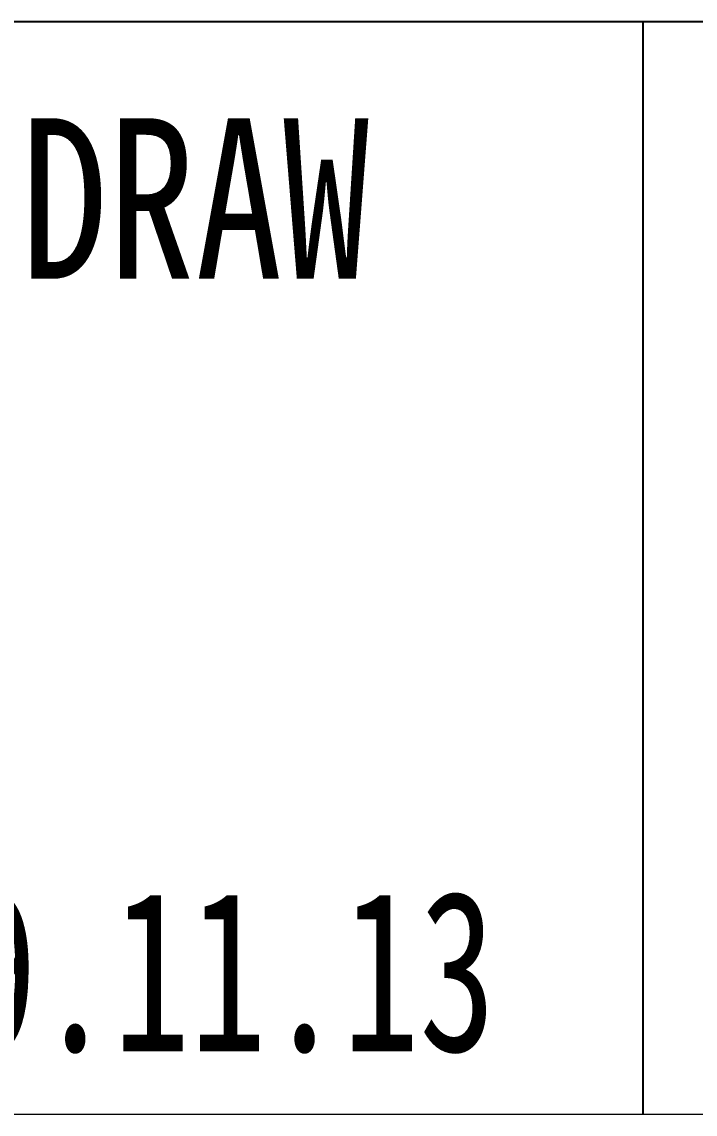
# Model space of a CAD drawing. Header units: millimetres. Extents: x -30157 to 38882, y -29543 to -7215.
# Drawn here: x -28628.42 to -28617.94, y -29529.02 to -29512.02 of the extents above; entities that cross this region are included whole.
import ezdxf

# ---------------------------------------------------------------- set-up
doc = ezdxf.new("R2010")
doc.units = ezdxf.units.MM
doc.header["$LTSCALE"] = 0.5
doc.layers.add('图框', color=7, linetype='Continuous', lineweight=18)
doc.layers.add('图框文字', color=7, linetype='Continuous')
doc.styles.add('国标', font='simfang.ttf', dxfattribs={"width": 0.8})

# ---------------------------------------------------------------- blocks, each defined once
blk = doc.blocks.new('GZDEH零件A3图框V01版')
at = {"layer": '图框', "linetype": 'Continuous'}
blk.add_line((2882.49, -1832.961), (3272.49, -1832.961), dxfattribs=at)
at = {"layer": '图框文字', "color": 9}
for p, q in [((3181.99, -1815.961), (3092.49, -1815.961)), ((3135.83, -1815.961), (3135.83, -1832.961)), ((3135.83, -1815.961), (3135.83, -1832.961))]:
    blk.add_line(p, q, dxfattribs=at)
at = {"layer": '图框文字', "color": 9, "style": '国标', "width": 0.8}
blk.add_text(' DRAW', height=2.5, dxfattribs=at).set_placement((3124.776, -1819.96))
blk = doc.blocks.new('DEH A3')
at = {"layer": '图框'}
blk.add_blockref('GZDEH零件A3图框V01版', (-2857.49, 1846.461), dxfattribs=at)

msp = doc.modelspace()

# ---------------------------------------------------------------- block references
at = {"layer": '图框'}
msp.add_blockref('DEH A3', (-28897.091, -29542.523), dxfattribs=at)

# ---------------------------------------------------------------- texts
at = {"layer": '图框文字', "color": 3, "style": '国标', "width": 0.7}
msp.add_text('2019.11.13', height=2.5, dxfattribs=at).set_placement((-28632.948, -29528.043))

doc.saveas('drawing.dxf')
